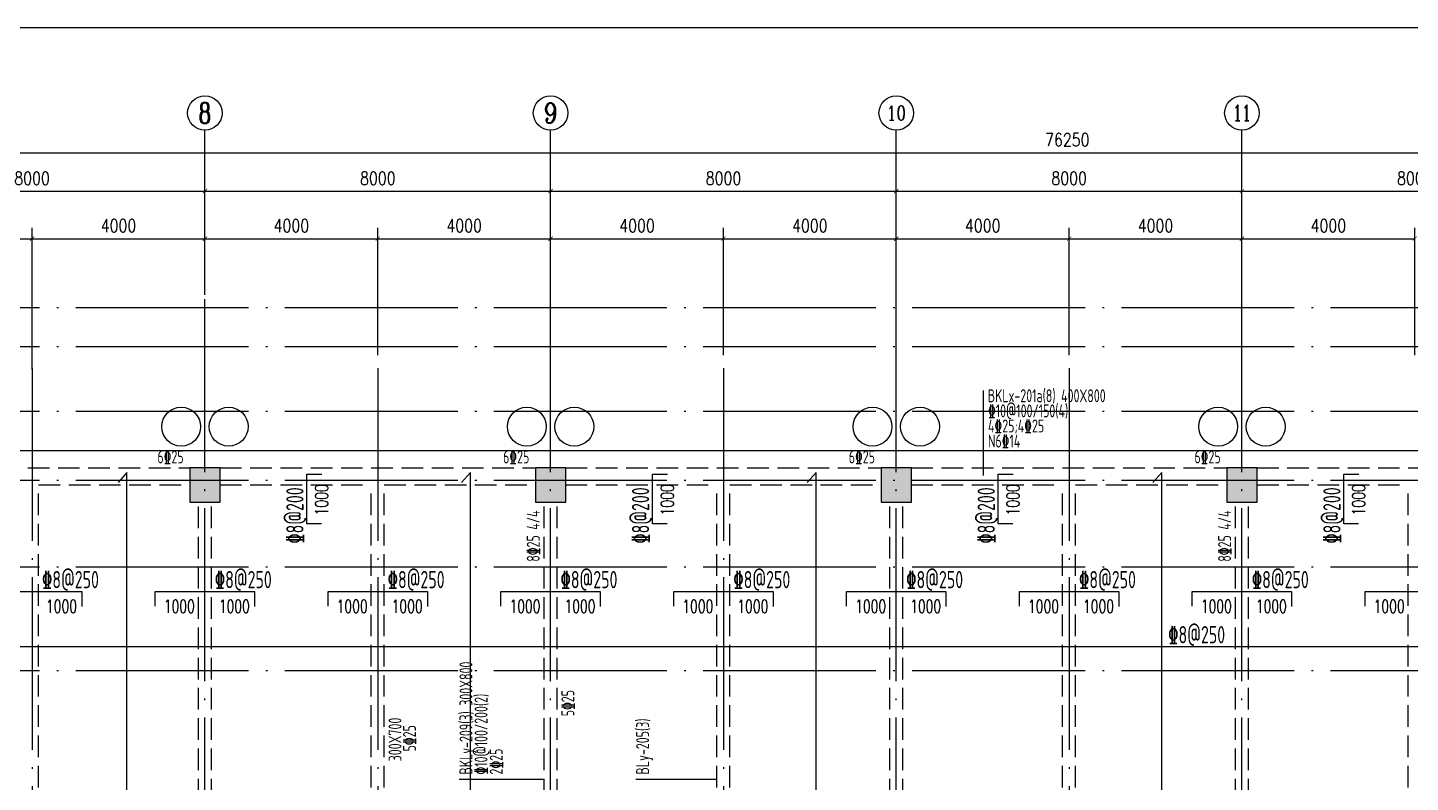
# Model space of a CAD drawing. Header units: millimetres. Extents: x 2998490 to 15040601, y 444546 to 7822218.
# Drawn here: x 14393503 to 14425503, y 7678541 to 7696014 of the extents above; entities that cross this region are included whole.
import ezdxf
from ezdxf.enums import TextEntityAlignment as Align

# ---------------------------------------------------------------- set-up
doc = ezdxf.new("R2010")
doc.units = ezdxf.units.MM
doc.header["$LTSCALE"] = 2000
doc.linetypes.add('DASH', pattern=[0.35, 0.25, -0.1])
doc.linetypes.add('DOTE', pattern=[2.42, 2, -0.2, 0.02, -0.2])
for name, color, linetype in [('3-AXIS', 3, 'Continuous'), ('3-AXIS_TEXT', 7, 'Continuous'), ('3-ban', 84, 'Continuous'), ('3-ban-rein', 1, 'Continuous'), ('3-ban-TEXT', 7, 'Continuous'), ('3-COLUMN-UP', 2, 'Continuous'), ('3-dote', 43, 'DOTE'), ('3-HATCH', 8, 'Continuous'), ('3-liang-rein-X', 54, 'Continuous'), ('3-liang-rein-Y', 130, 'Continuous'), ('3-liang-R截面-X', 50, 'Continuous'), ('3-liang-R截面-Y', 70, 'Continuous'), ('3-liang-s-1', 44, 'Continuous'), ('3-liang-xu', 120, 'DASH'), ('3-装饰线脚', 7, 'Continuous'), ('AXIS', 3, 'Continuous'), ('AXIS_TEXT', 7, 'Continuous'), ('图框', 7, 'Continuous')]:
    doc.layers.add(name, color=color, linetype=linetype)
doc.layers.add('3-零部件', color=73, linetype='Continuous', lineweight=5)
doc.styles.add('_TCH_AXIS', font='COMPLEX', dxfattribs={"bigfont": 'GBCBIG'})
doc.styles.add('COMPLEX', font='COMPLEX')
doc.styles.add('DIM_FONT', font='SIMPLEX', dxfattribs={"width": 0.8, "bigfont": 'HZTXT'})
doc.styles.add('TJ1', font='tj-romans1.shx', dxfattribs={"width": 0.8, "bigfont": 'tj-hztxt1.shx'})
doc.styles.add('TSSD_Rein', font='Tssdeng.shx', dxfattribs={"width": 0.7, "bigfont": 'hztxt.shx'})
doc.dimstyles.new('DIMN100', dxfattribs={"dimtxt": 300, "dimasz": 100, "dimexe": 250, "dimexo": 300, "dimgap": 150, "dimtad": 1, "dimdec": 0, "dimzin": 0, "dimdsep": 46, "dimtxsty": 'DIM_FONT', "dimblk": 'ARCHTICK', "dimcen": 0.09, "dimclrt": 7, "dimazin": 2, "dimtfac": 1, "dimtdec": 0, "dimtix": 1, "dimtmove": 2, "dimatfit": 3, "dimldrblk": 'ARCHTICK', "dimfxl": 0, "dimtolj": 1, "dimtzin": 0, "dimarcsym": 0})

# ---------------------------------------------------------------- blocks, each defined once
blk = doc.blocks.new('_ArchTick')
at = {"color": 0, "linetype": 'ByBlock', "const_width": 0.15}
blk.add_lwpolyline([(-0.5, -0.5), (0.5, 0.5)], dxfattribs=at)
blk = doc.blocks.new('*D55')
at = {"layer": 'AXIS', "color": 0, "lineweight": -2}
for p, q in [((14389606, 7691185), (14389606, 7692478)), ((14389606, 7692228), (14397606, 7692228)), ((14397606, 7691185), (14397606, 7692478))]:
    blk.add_line(p, q, dxfattribs=at)
at = {"layer": 'Defpoints', "color": 0}
for p in [(14397606, 7692228), (14389606, 7690885), (14397606, 7690885)]:
    blk.add_point(p, dxfattribs=at)
at = {"layer": 'AXIS', "color": 0, "lineweight": -2, "xscale": 100, "yscale": 100, "zscale": 100, "rotation": 180}
blk.add_blockref('_ArchTick', (14389606, 7692228), dxfattribs=at)
at = {"layer": 'AXIS', "color": 0, "lineweight": -2, "xscale": 100, "yscale": 100, "zscale": 100}
blk.add_blockref('_ArchTick', (14397606, 7692228), dxfattribs=at)
at = {"layer": 'AXIS', "color": 7, "insert": (14393606, 7692528), "char_height": 300, "attachment_point": 5, "style": 'DIM_FONT'}
blk.add_mtext('\\A1;8000', dxfattribs=at)
blk = doc.blocks.new('*D56')
at = {"layer": 'AXIS', "color": 0, "lineweight": -2}
for p, q in [((14397606, 7691185), (14397606, 7692478)), ((14397606, 7692228), (14405606, 7692228)), ((14405606, 7691185), (14405606, 7692478))]:
    blk.add_line(p, q, dxfattribs=at)
at = {"layer": 'Defpoints', "color": 0}
for p in [(14405606, 7692228), (14397606, 7690885), (14405606, 7690885)]:
    blk.add_point(p, dxfattribs=at)
at = {"layer": 'AXIS', "color": 0, "lineweight": -2, "xscale": 100, "yscale": 100, "zscale": 100, "rotation": 180}
blk.add_blockref('_ArchTick', (14397606, 7692228), dxfattribs=at)
at = {"layer": 'AXIS', "color": 0, "lineweight": -2, "xscale": 100, "yscale": 100, "zscale": 100}
blk.add_blockref('_ArchTick', (14405606, 7692228), dxfattribs=at)
at = {"layer": 'AXIS', "color": 7, "insert": (14401606, 7692528), "char_height": 300, "attachment_point": 5, "style": 'DIM_FONT'}
blk.add_mtext('\\A1;8000', dxfattribs=at)
blk = doc.blocks.new('*D57')
at = {"layer": 'AXIS', "color": 0, "lineweight": -2}
for p, q in [((14405606, 7691185), (14405606, 7692478)), ((14405606, 7692228), (14413606, 7692228)), ((14413606, 7691185), (14413606, 7692478))]:
    blk.add_line(p, q, dxfattribs=at)
at = {"layer": 'Defpoints', "color": 0}
for p in [(14413606, 7692228), (14405606, 7690885), (14413606, 7690885)]:
    blk.add_point(p, dxfattribs=at)
at = {"layer": 'AXIS', "color": 0, "lineweight": -2, "xscale": 100, "yscale": 100, "zscale": 100, "rotation": 180}
blk.add_blockref('_ArchTick', (14405606, 7692228), dxfattribs=at)
at = {"layer": 'AXIS', "color": 0, "lineweight": -2, "xscale": 100, "yscale": 100, "zscale": 100}
blk.add_blockref('_ArchTick', (14413606, 7692228), dxfattribs=at)
at = {"layer": 'AXIS', "color": 7, "insert": (14409606, 7692528), "char_height": 300, "attachment_point": 5, "style": 'DIM_FONT'}
blk.add_mtext('\\A1;8000', dxfattribs=at)
blk = doc.blocks.new('*D58')
at = {"layer": 'AXIS', "color": 0, "lineweight": -2}
for p, q in [((14413606, 7691185), (14413606, 7692478)), ((14413606, 7692228), (14421606, 7692228)), ((14421606, 7691185), (14421606, 7692478))]:
    blk.add_line(p, q, dxfattribs=at)
at = {"layer": 'Defpoints', "color": 0}
for p in [(14421606, 7692228), (14413606, 7690885), (14421606, 7690885)]:
    blk.add_point(p, dxfattribs=at)
at = {"layer": 'AXIS', "color": 0, "lineweight": -2, "xscale": 100, "yscale": 100, "zscale": 100, "rotation": 180}
blk.add_blockref('_ArchTick', (14413606, 7692228), dxfattribs=at)
at = {"layer": 'AXIS', "color": 0, "lineweight": -2, "xscale": 100, "yscale": 100, "zscale": 100}
blk.add_blockref('_ArchTick', (14421606, 7692228), dxfattribs=at)
at = {"layer": 'AXIS', "color": 7, "insert": (14417606, 7692528), "char_height": 300, "attachment_point": 5, "style": 'DIM_FONT'}
blk.add_mtext('\\A1;8000', dxfattribs=at)
blk = doc.blocks.new('*D59')
at = {"layer": 'AXIS', "color": 0, "lineweight": -2}
for p, q in [((14421606, 7691185), (14421606, 7692478)), ((14421606, 7692228), (14429606, 7692228)), ((14429606, 7691185), (14429606, 7692478))]:
    blk.add_line(p, q, dxfattribs=at)
at = {"layer": 'Defpoints', "color": 0}
for p in [(14429606, 7692228), (14421606, 7690885), (14429606, 7690885)]:
    blk.add_point(p, dxfattribs=at)
at = {"layer": 'AXIS', "color": 0, "lineweight": -2, "xscale": 100, "yscale": 100, "zscale": 100, "rotation": 180}
blk.add_blockref('_ArchTick', (14421606, 7692228), dxfattribs=at)
at = {"layer": 'AXIS', "color": 0, "lineweight": -2, "xscale": 100, "yscale": 100, "zscale": 100}
blk.add_blockref('_ArchTick', (14429606, 7692228), dxfattribs=at)
at = {"layer": 'AXIS', "color": 7, "insert": (14425606, 7692528), "char_height": 300, "attachment_point": 5, "style": 'DIM_FONT'}
blk.add_mtext('\\A1;8000', dxfattribs=at)
blk = doc.blocks.new('*D63')
at = {"layer": 'AXIS', "color": 0, "lineweight": -2}
for p, q in [((14375606, 7691185), (14375606, 7693368)), ((14451856, 7691185), (14451856, 7693368)), ((14375606, 7693118), (14451856, 7693118))]:
    blk.add_line(p, q, dxfattribs=at)
at = {"layer": 'Defpoints', "color": 0}
for p in [(14451856, 7693118), (14375606, 7690885), (14451856, 7690885)]:
    blk.add_point(p, dxfattribs=at)
at = {"layer": 'AXIS', "color": 0, "lineweight": -2, "xscale": 100, "yscale": 100, "zscale": 100, "rotation": 180}
blk.add_blockref('_ArchTick', (14375606, 7693118), dxfattribs=at)
at = {"layer": 'AXIS', "color": 0, "lineweight": -2, "xscale": 100, "yscale": 100, "zscale": 100}
blk.add_blockref('_ArchTick', (14451856, 7693118), dxfattribs=at)
at = {"layer": 'AXIS', "color": 7, "insert": (14417563, 7693418), "char_height": 300, "attachment_point": 5, "style": 'DIM_FONT'}
blk.add_mtext('\\A1;76250', dxfattribs=at)
blk = doc.blocks.new('_AXISO')
blk.add_circle((0, 0), 0.5)
at = {"layer": '3-AXIS_TEXT', "style": 'COMPLEX', "width": 1.041667}
blk.add_attdef('A', text='', height=0.56, dxfattribs=at).set_placement((-0.25, -0.28), (0.25, -0.28), align=Align.FIT)
blk = doc.blocks.new('*D1252')
at = {"layer": '3-零部件', "color": 0, "lineweight": -2}
for p, q in [((14389606, 7688096), (14389606, 7691378)), ((14393606, 7688096), (14393606, 7691378)), ((14389606, 7691128), (14393606, 7691128))]:
    blk.add_line(p, q, dxfattribs=at)
at = {"layer": 'Defpoints', "color": 0}
for p in [(14393606, 7691128), (14389606, 7687796), (14393606, 7687796)]:
    blk.add_point(p, dxfattribs=at)
at = {"layer": '3-零部件', "color": 0, "lineweight": -2, "xscale": 100, "yscale": 100, "zscale": 100, "rotation": 180}
blk.add_blockref('_ArchTick', (14389606, 7691128), dxfattribs=at)
at = {"layer": '3-零部件', "color": 0, "lineweight": -2, "xscale": 100, "yscale": 100, "zscale": 100}
blk.add_blockref('_ArchTick', (14393606, 7691128), dxfattribs=at)
at = {"layer": '3-零部件', "color": 7, "insert": (14391606, 7691428), "char_height": 300, "attachment_point": 5, "style": 'DIM_FONT'}
blk.add_mtext('\\A1;4000', dxfattribs=at)
blk = doc.blocks.new('*D1253')
at = {"layer": '3-零部件', "color": 0, "lineweight": -2}
for p, q in [((14393606, 7688096), (14393606, 7691378)), ((14397606, 7689826), (14397606, 7691378)), ((14393606, 7691128), (14397606, 7691128))]:
    blk.add_line(p, q, dxfattribs=at)
at = {"layer": 'Defpoints', "color": 0}
for p in [(14397606, 7691128), (14397606, 7689526), (14393606, 7687796)]:
    blk.add_point(p, dxfattribs=at)
at = {"layer": '3-零部件', "color": 0, "lineweight": -2, "xscale": 100, "yscale": 100, "zscale": 100, "rotation": 180}
blk.add_blockref('_ArchTick', (14393606, 7691128), dxfattribs=at)
at = {"layer": '3-零部件', "color": 0, "lineweight": -2, "xscale": 100, "yscale": 100, "zscale": 100}
blk.add_blockref('_ArchTick', (14397606, 7691128), dxfattribs=at)
at = {"layer": '3-零部件', "color": 7, "insert": (14395606, 7691428), "char_height": 300, "attachment_point": 5, "style": 'DIM_FONT'}
blk.add_mtext('\\A1;4000', dxfattribs=at)
blk = doc.blocks.new('*D1254')
at = {"layer": '3-零部件', "color": 0, "lineweight": -2}
for p, q in [((14397606, 7689826), (14397606, 7691378)), ((14401606, 7688434), (14401606, 7691378)), ((14397606, 7691128), (14401606, 7691128))]:
    blk.add_line(p, q, dxfattribs=at)
at = {"layer": 'Defpoints', "color": 0}
for p in [(14401606, 7691128), (14397606, 7689526), (14401606, 7688134)]:
    blk.add_point(p, dxfattribs=at)
at = {"layer": '3-零部件', "color": 0, "lineweight": -2, "xscale": 100, "yscale": 100, "zscale": 100, "rotation": 180}
blk.add_blockref('_ArchTick', (14397606, 7691128), dxfattribs=at)
at = {"layer": '3-零部件', "color": 0, "lineweight": -2, "xscale": 100, "yscale": 100, "zscale": 100}
blk.add_blockref('_ArchTick', (14401606, 7691128), dxfattribs=at)
at = {"layer": '3-零部件', "color": 7, "insert": (14399606, 7691428), "char_height": 300, "attachment_point": 5, "style": 'DIM_FONT'}
blk.add_mtext('\\A1;4000', dxfattribs=at)
blk = doc.blocks.new('*D1255')
at = {"layer": '3-零部件', "color": 0, "lineweight": -2}
for p, q in [((14401606, 7688434), (14401606, 7691378)), ((14405606, 7688926), (14405606, 7691378)), ((14401606, 7691128), (14405606, 7691128))]:
    blk.add_line(p, q, dxfattribs=at)
at = {"layer": 'Defpoints', "color": 0}
for p in [(14405606, 7691128), (14405606, 7688626), (14401606, 7688134)]:
    blk.add_point(p, dxfattribs=at)
at = {"layer": '3-零部件', "color": 0, "lineweight": -2, "xscale": 100, "yscale": 100, "zscale": 100, "rotation": 180}
blk.add_blockref('_ArchTick', (14401606, 7691128), dxfattribs=at)
at = {"layer": '3-零部件', "color": 0, "lineweight": -2, "xscale": 100, "yscale": 100, "zscale": 100}
blk.add_blockref('_ArchTick', (14405606, 7691128), dxfattribs=at)
at = {"layer": '3-零部件', "color": 7, "insert": (14403606, 7691428), "char_height": 300, "attachment_point": 5, "style": 'DIM_FONT'}
blk.add_mtext('\\A1;4000', dxfattribs=at)
blk = doc.blocks.new('*D1256')
at = {"layer": '3-零部件', "color": 0, "lineweight": -2}
for p, q in [((14405606, 7688926), (14405606, 7691378)), ((14409606, 7688434), (14409606, 7691378)), ((14405606, 7691128), (14409606, 7691128))]:
    blk.add_line(p, q, dxfattribs=at)
at = {"layer": 'Defpoints', "color": 0}
for p in [(14409606, 7691128), (14405606, 7688626), (14409606, 7688134)]:
    blk.add_point(p, dxfattribs=at)
at = {"layer": '3-零部件', "color": 0, "lineweight": -2, "xscale": 100, "yscale": 100, "zscale": 100, "rotation": 180}
blk.add_blockref('_ArchTick', (14405606, 7691128), dxfattribs=at)
at = {"layer": '3-零部件', "color": 0, "lineweight": -2, "xscale": 100, "yscale": 100, "zscale": 100}
blk.add_blockref('_ArchTick', (14409606, 7691128), dxfattribs=at)
at = {"layer": '3-零部件', "color": 7, "insert": (14407606, 7691428), "char_height": 300, "attachment_point": 5, "style": 'DIM_FONT'}
blk.add_mtext('\\A1;4000', dxfattribs=at)
blk = doc.blocks.new('*D1257')
at = {"layer": '3-零部件', "color": 0, "lineweight": -2}
for p, q in [((14409606, 7688434), (14409606, 7691378)), ((14413606, 7688926), (14413606, 7691378)), ((14409606, 7691128), (14413606, 7691128))]:
    blk.add_line(p, q, dxfattribs=at)
at = {"layer": 'Defpoints', "color": 0}
for p in [(14413606, 7691128), (14413606, 7688626), (14409606, 7688134)]:
    blk.add_point(p, dxfattribs=at)
at = {"layer": '3-零部件', "color": 0, "lineweight": -2, "xscale": 100, "yscale": 100, "zscale": 100, "rotation": 180}
blk.add_blockref('_ArchTick', (14409606, 7691128), dxfattribs=at)
at = {"layer": '3-零部件', "color": 0, "lineweight": -2, "xscale": 100, "yscale": 100, "zscale": 100}
blk.add_blockref('_ArchTick', (14413606, 7691128), dxfattribs=at)
at = {"layer": '3-零部件', "color": 7, "insert": (14411606, 7691428), "char_height": 300, "attachment_point": 5, "style": 'DIM_FONT'}
blk.add_mtext('\\A1;4000', dxfattribs=at)
blk = doc.blocks.new('*D1242')
at = {"layer": '3-零部件', "color": 0, "lineweight": -2}
for p, q in [((14413606, 7688926), (14413606, 7691378)), ((14417606, 7688434), (14417606, 7691378)), ((14413606, 7691128), (14417606, 7691128))]:
    blk.add_line(p, q, dxfattribs=at)
at = {"layer": 'Defpoints', "color": 0}
for p in [(14417606, 7691128), (14413606, 7688626), (14417606, 7688134)]:
    blk.add_point(p, dxfattribs=at)
at = {"layer": '3-零部件', "color": 0, "lineweight": -2, "xscale": 100, "yscale": 100, "zscale": 100, "rotation": 180}
blk.add_blockref('_ArchTick', (14413606, 7691128), dxfattribs=at)
at = {"layer": '3-零部件', "color": 0, "lineweight": -2, "xscale": 100, "yscale": 100, "zscale": 100}
blk.add_blockref('_ArchTick', (14417606, 7691128), dxfattribs=at)
at = {"layer": '3-零部件', "color": 7, "insert": (14415606, 7691428), "char_height": 300, "attachment_point": 5, "style": 'DIM_FONT'}
blk.add_mtext('\\A1;4000', dxfattribs=at)
blk = doc.blocks.new('*D1243')
at = {"layer": '3-零部件', "color": 0, "lineweight": -2}
for p, q in [((14417606, 7688434), (14417606, 7691378)), ((14421606, 7688926), (14421606, 7691378)), ((14417606, 7691128), (14421606, 7691128))]:
    blk.add_line(p, q, dxfattribs=at)
at = {"layer": 'Defpoints', "color": 0}
for p in [(14421606, 7691128), (14421606, 7688626), (14417606, 7688134)]:
    blk.add_point(p, dxfattribs=at)
at = {"layer": '3-零部件', "color": 0, "lineweight": -2, "xscale": 100, "yscale": 100, "zscale": 100, "rotation": 180}
blk.add_blockref('_ArchTick', (14417606, 7691128), dxfattribs=at)
at = {"layer": '3-零部件', "color": 0, "lineweight": -2, "xscale": 100, "yscale": 100, "zscale": 100}
blk.add_blockref('_ArchTick', (14421606, 7691128), dxfattribs=at)
at = {"layer": '3-零部件', "color": 7, "insert": (14419606, 7691428), "char_height": 300, "attachment_point": 5, "style": 'DIM_FONT'}
blk.add_mtext('\\A1;4000', dxfattribs=at)
blk = doc.blocks.new('*D1244')
at = {"layer": '3-零部件', "color": 0, "lineweight": -2}
for p, q in [((14421606, 7688926), (14421606, 7691378)), ((14425606, 7688434), (14425606, 7691378)), ((14421606, 7691128), (14425606, 7691128))]:
    blk.add_line(p, q, dxfattribs=at)
at = {"layer": 'Defpoints', "color": 0}
for p in [(14425606, 7691128), (14421606, 7688626), (14425606, 7688134)]:
    blk.add_point(p, dxfattribs=at)
at = {"layer": '3-零部件', "color": 0, "lineweight": -2, "xscale": 100, "yscale": 100, "zscale": 100, "rotation": 180}
blk.add_blockref('_ArchTick', (14421606, 7691128), dxfattribs=at)
at = {"layer": '3-零部件', "color": 0, "lineweight": -2, "xscale": 100, "yscale": 100, "zscale": 100}
blk.add_blockref('_ArchTick', (14425606, 7691128), dxfattribs=at)
at = {"layer": '3-零部件', "color": 7, "insert": (14423606, 7691428), "char_height": 300, "attachment_point": 5, "style": 'DIM_FONT'}
blk.add_mtext('\\A1;4000', dxfattribs=at)

msp = doc.modelspace()

# ---------------------------------------------------------------- hatches: boundary and pattern name
at = {"layer": '3-HATCH'}
for points in [[(14397255.5, 7685026), (14397955.5, 7685026), (14397955.5, 7685826), (14397255.5, 7685826)], [(14405255.5, 7685026), (14405955.5, 7685026), (14405955.5, 7685826), (14405255.5, 7685826)], [(14413255.5, 7685026), (14413955.5, 7685026), (14413955.5, 7685826), (14413255.5, 7685826)], [(14421255.5, 7685026), (14421955.5, 7685026), (14421955.5, 7685826), (14421255.5, 7685826)]]:
    msp.add_hatch(color=256, dxfattribs=at).paths.add_polyline_path(points)

# ---------------------------------------------------------------- linework, layer by layer
at = {"layer": '3-AXIS', "color": 15, "linetype": 'DOTE'}
for p, q in [((14397605.6, 7661526), (14397605.6, 7690806.1)), ((14405605.6, 7661526), (14405605.6, 7690806.1)), ((14413605.6, 7661526), (14413605.6, 7690806.1)), ((14421605.6, 7661526), (14421605.6, 7690806.1)), ((14451855.6, 7689526), (14370566.4, 7689526)), ((14451855.6, 7688626), (14370566.4, 7688626)), ((14451855.6, 7687126), (14370566.4, 7687126)), ((14451855.6, 7685526), (14370566.4, 7685526)), ((14451855.6, 7683526), (14370566.4, 7683526)), ((14451855.6, 7681126), (14370566.4, 7681126))]:
    msp.add_line(p, q, dxfattribs=at)
at = {"layer": '3-ban-rein'}
for points in [[(14395606.4, 7675642.1), (14395799.8, 7675368.5), (14395799.8, 7685716.3), (14395596.7, 7685487)], [(14400302.9, 7684526), (14399965, 7684526), (14399965, 7685676), (14400311, 7685676)], [(14403556.4, 7675642.1), (14403749.8, 7675368.5), (14403749.8, 7685716.3), (14403546.7, 7685487)], [(14408302.9, 7684526), (14407965, 7684526), (14407965, 7685676), (14408311, 7685676)], [(14411556.4, 7675642.1), (14411749.8, 7675368.5), (14411749.8, 7685716.3), (14411546.7, 7685487)], [(14416302.9, 7684526), (14415965, 7684526), (14415965, 7685676), (14416311, 7685676)], [(14419556.4, 7675642.1), (14419749.8, 7675368.5), (14419749.8, 7685716.3), (14419546.7, 7685487)], [(14424302.9, 7684526), (14423965, 7684526), (14423965, 7685676), (14424311, 7685676)], [(14392455.5, 7682620.3), (14392455.5, 7682958.3), (14394755.5, 7682958.3), (14394755.5, 7682612.2)], [(14396455.5, 7682620.3), (14396455.5, 7682958.3), (14398755.5, 7682958.3), (14398755.5, 7682612.2)], [(14400455.5, 7682620.3), (14400455.5, 7682958.3), (14402755.5, 7682958.3), (14402755.5, 7682612.2)], [(14404455.5, 7682620.3), (14404455.5, 7682958.3), (14406755.5, 7682958.3), (14406755.5, 7682612.2)], [(14408455.5, 7682620.3), (14408455.5, 7682958.3), (14410755.5, 7682958.3), (14410755.5, 7682612.2)], [(14412455.5, 7682620.3), (14412455.5, 7682958.3), (14414755.5, 7682958.3), (14414755.5, 7682612.2)], [(14416455.5, 7682620.3), (14416455.5, 7682958.3), (14418755.5, 7682958.3), (14418755.5, 7682612.2)], [(14420455.5, 7682620.3), (14420455.5, 7682958.3), (14422755.5, 7682958.3), (14422755.5, 7682612.2)], [(14424455.5, 7682620.3), (14424455.5, 7682958.3), (14426755.5, 7682958.3), (14426755.5, 7682612.2)], [(14389461.7, 7681344.8), (14389461.7, 7681682.8), (14452052.8, 7681682.8), (14452052.8, 7681336.8)]]:
    msp.add_lwpolyline(points, dxfattribs=at)
at = {"layer": '3-COLUMN-UP'}
for points in [[(14397255.5, 7685026), (14397955.5, 7685026), (14397955.5, 7685826), (14397255.5, 7685826)], [(14397255.5, 7685026), (14397955.5, 7685026), (14397955.5, 7685826), (14397255.5, 7685826)], [(14405255.5, 7685026), (14405955.5, 7685026), (14405955.5, 7685826), (14405255.5, 7685826)], [(14405255.5, 7685026), (14405955.5, 7685026), (14405955.5, 7685826), (14405255.5, 7685826)], [(14413255.5, 7685026), (14413955.5, 7685026), (14413955.5, 7685826), (14413255.5, 7685826)], [(14413255.5, 7685026), (14413955.5, 7685026), (14413955.5, 7685826), (14413255.5, 7685826)], [(14421255.5, 7685026), (14421955.5, 7685026), (14421955.5, 7685826), (14421255.5, 7685826)], [(14421255.5, 7685026), (14421955.5, 7685026), (14421955.5, 7685826), (14421255.5, 7685826)]]:
    msp.add_lwpolyline(points, close=True, dxfattribs=at)
at = {"layer": '3-dote'}
for p, q in [((14393605.6, 7688134), (14393605.6, 7659952.3)), ((14401605.6, 7688134), (14401605.6, 7659952.3)), ((14409605.6, 7688134), (14409605.6, 7659952.3)), ((14417605.6, 7688134), (14417605.6, 7659952.3))]:
    msp.add_line(p, q, dxfattribs=at)
at = {"layer": '3-liang-R截面-X'}
msp.add_line((14415615.4, 7687609.5), (14415615.4, 7685647.1), dxfattribs=at)
at = {"layer": '3-liang-R截面-Y'}
for p, q in [((14403487.1, 7678618.2), (14405455.6, 7678618.2)), ((14407575.6, 7678618.2), (14409455.6, 7678618.2))]:
    msp.add_line(p, q, dxfattribs=at)
at = {"layer": '3-liang-s-1'}
msp.add_lwpolyline([(14378905.6, 7662826), (14378905.6, 7671226), (14377705.6, 7671226), (14377705.6, 7677799.5), (14374505.8, 7680999.3), (14374505.8, 7686052.7), (14378079.1, 7689626), (14383132.5, 7689626), (14386705.8, 7686052.7), (14386706.8, 7684226), (14388905.6, 7684226), (14388905.6, 7686226), (14452555.6, 7686226), (14452555.6, 7684376), (14452155.6, 7684376)], dxfattribs=at)
at = {"layer": '3-liang-xu'}
for p, q in [((14390005.5, 7685826), (14397255.5, 7685826)), ((14397955.5, 7685826), (14405255.5, 7685826)), ((14405955.5, 7685826), (14413255.5, 7685826)), ((14413955.5, 7685826), (14421255.5, 7685826)), ((14421955.5, 7685826), (14429255.5, 7685826)), ((14393755.5, 7675626), (14393755.5, 7685426)), ((14393755.5, 7685426), (14397255.5, 7685426)), ((14397955.5, 7685426), (14401455.5, 7685426)), ((14401455.5, 7675626), (14401455.5, 7685426)), ((14401755.5, 7675626), (14401755.5, 7685426)), ((14401755.5, 7685426), (14405255.5, 7685426)), ((14405955.5, 7685426), (14409455.5, 7685426)), ((14409455.5, 7675626), (14409455.5, 7685426)), ((14409755.5, 7675626), (14409755.5, 7685426)), ((14409755.5, 7685426), (14413255.5, 7685426)), ((14413955.5, 7685426), (14417455.5, 7685426)), ((14417455.5, 7675626), (14417455.5, 7685426)), ((14417755.5, 7675626), (14417755.5, 7685426)), ((14417755.5, 7685426), (14421255.5, 7685426)), ((14421955.5, 7685426), (14425455.5, 7685426)), ((14425455.5, 7675626), (14425455.5, 7685426)), ((14397455.5, 7676026), (14397455.5, 7685026)), ((14397755.5, 7676026), (14397755.5, 7685026)), ((14405455.5, 7676026), (14405455.5, 7685026)), ((14405755.5, 7676026), (14405755.5, 7685026)), ((14413455.5, 7676026), (14413455.5, 7685026)), ((14413755.5, 7676026), (14413755.5, 7685026)), ((14421455.5, 7676026), (14421455.5, 7685026)), ((14421755.5, 7676026), (14421755.5, 7685026))]:
    msp.add_line(p, q, dxfattribs=at)
at = {"layer": '3-装饰线脚'}
for centre in [(14397055.6, 7686776), (14398155.6, 7686776), (14405055.6, 7686776), (14406155.6, 7686776), (14413055.6, 7686776), (14414155.6, 7686776), (14421055.6, 7686776), (14422155.6, 7686776)]:
    msp.add_circle(centre, 450, dxfattribs=at)
at = {"layer": 'AXIS'}
for p, q in [((14397605.6, 7690885.5), (14397605.6, 7693637.5)), ((14405605.6, 7690885.5), (14405605.6, 7693637.5)), ((14413605.6, 7690885.5), (14413605.6, 7693637.5)), ((14421605.6, 7690885.5), (14421605.6, 7693637.5))]:
    msp.add_line(p, q, dxfattribs=at)
at = {"layer": '图框'}
msp.add_line((14364028.6, 7696013.6), (14471428.6, 7696013.6), dxfattribs=at)

# ---------------------------------------------------------------- block references
at = {"layer": 'AXIS'}
ref = msp.add_blockref('_AXISO', (14397605.6, 7694037.5), dxfattribs=dict(at, xscale=800, yscale=800, zscale=800))
ref.add_attrib('A', '8', dxfattribs={"layer": 'AXIS_TEXT', "height": 465.9, "style": '_TCH_AXIS'}).set_placement((14397450.2, 7693804.6), (14397760.9, 7693804.6), align=Align.FIT)
ref = msp.add_blockref('_AXISO', (14405605.6, 7694037.5), dxfattribs=dict(at, xscale=800, yscale=800, zscale=800))
ref.add_attrib('A', '9', dxfattribs={"layer": 'AXIS_TEXT', "height": 465.9, "style": '_TCH_AXIS'}).set_placement((14405450.2, 7693804.6), (14405760.9, 7693804.6), align=Align.FIT)
ref = msp.add_blockref('_AXISO', (14413605.6, 7694037.5), dxfattribs=dict(at, xscale=800, yscale=800, zscale=800))
ref.add_attrib('A', '10', dxfattribs={"layer": 'AXIS_TEXT', "height": 328.45, "style": '_TCH_AXIS'}).set_placement((14413378.8, 7693873.3), (14413832.3, 7693873.3), align=Align.FIT)
ref = msp.add_blockref('_AXISO', (14421605.6, 7694037.5), dxfattribs=dict(at, xscale=800, yscale=800, zscale=800))
ref.add_attrib('A', '11', dxfattribs={"layer": 'AXIS_TEXT', "height": 368.76, "style": '_TCH_AXIS'}).set_placement((14421394.8, 7693853.1), (14421816.3, 7693853.1), align=Align.FIT)

# ---------------------------------------------------------------- texts
at = {"layer": '3-ban', "style": 'TSSD_Rein', "width": 0.7}
for s, rotation, p in [('%%1328@200', 89.99419, (14399887.9, 7684064.8, -5065)), ('%%1328@200', 89.99419, (14407887.9, 7684064.8, -5065)), ('%%1328@200', 89.99419, (14415887.9, 7684064.8, -5065)), ('%%1328@200', 89.99419, (14423887.9, 7684064.8, -5065)), ('%%1328@250', 359.99419, (14393834.1, 7683035.3, -5065)), ('%%1328@250', 359.99419, (14397834.1, 7683035.3, -5065)), ('%%1328@250', 359.99419, (14401834.1, 7683035.3, -5065)), ('%%1328@250', 359.99419, (14405834.1, 7683035.3, -5065)), ('%%1328@250', 359.99419, (14409834.1, 7683035.3, -5065)), ('%%1328@250', 359.99419, (14413834.1, 7683035.3, -5065)), ('%%1328@250', 359.99419, (14417834.1, 7683035.3, -5065)), ('%%1328@250', 359.99419, (14421834.1, 7683035.3, -5065)), ('%%1328@250', 359.99419, (14419897.8, 7681759.9, -5065))]:
    msp.add_text(s, height=400, rotation=rotation, dxfattribs=at).set_placement(p)
at = {"layer": '3-ban-TEXT', "style": 'TJ1', "width": 0.7}
for p in [(14400454.9, 7684722.9), (14408454.9, 7684722.9), (14416454.9, 7684722.9), (14424454.9, 7684722.9)]:
    msp.add_text('1000', height=300, rotation=90, dxfattribs=at).set_placement(p)
for p in [(14393925.4, 7682468.4), (14396652.4, 7682468.4), (14397925.4, 7682468.4), (14400652.4, 7682468.4), (14401925.4, 7682468.4), (14404652.4, 7682468.4), (14405925.4, 7682468.4), (14408652.4, 7682468.4), (14409925.4, 7682468.4), (14412652.4, 7682468.4), (14413925.4, 7682468.4), (14416652.4, 7682468.4), (14417925.4, 7682468.4), (14420652.4, 7682468.4), (14421925.4, 7682468.4), (14424652.4, 7682468.4)]:
    msp.add_text('1000', height=300, dxfattribs=at).set_placement(p)
at = {"layer": '3-liang-rein-X', "style": 'TSSD_Rein', "width": 0.7}
for s, p in [('%%13210@100/150(4)', (14415728.2, 7686991.8)), ('4%%13225;4%%13225', (14415728.2, 7686641.8)), ('N6%%13214', (14415728.2, 7686291.8)), ('6%%13225', (14396505.6, 7685926)), ('6%%13225', (14404505.6, 7685926)), ('6%%13225', (14412505.6, 7685926)), ('6%%13225', (14420505.6, 7685926))]:
    msp.add_text(s, height=300, dxfattribs=at).set_placement(p)
at = {"layer": '3-liang-rein-Y', "style": 'TSSD_Rein', "width": 0.7}
for s, p in [('8%%13225 4/4', (14405354.4, 7683648.7)), ('8%%13225 4/4', (14421354.4, 7683648.7)), ('5%%13225', (14406155.6, 7680070.6)), ('%%13210@100/200(2)', (14404146.7, 7678722.4)), ('5%%13225', (14402490.4, 7679258.1)), ('2%%13225', (14404496.7, 7678722.4))]:
    msp.add_text(s, height=300, rotation=90, dxfattribs=at).set_placement(p)
at = {"layer": '3-liang-R截面-X', "style": 'TSSD_Rein', "width": 0.7}
msp.add_text('BKLx-201a(8) 400X800', height=300, dxfattribs=at).set_placement((14415723.4, 7687341.8))
at = {"layer": '3-liang-R截面-Y', "style": 'TSSD_Rein', "width": 0.7}
for s, p in [('BKLy-209(3) 300X800', (14403796.7, 7678722.4)), ('300X700', (14402155.6, 7679028.3)), ('BLy-205(3)', (14407885.3, 7678722.4))]:
    msp.add_text(s, height=300, rotation=90, dxfattribs=at).set_placement(p)

# ---------------------------------------------------------------- dimensions: what is measured, and where the dimension line sits
at = {"layer": '3-零部件'}
for base, p1, p2, picture, middle in [((14393605.6, 7691127.8), (14389605.6, 7687796), (14393605.6, 7687796), '*D1252', (14391605.6, 7691427.8)), ((14397605.6, 7691127.8), (14393605.6, 7687796), (14397605.6, 7689526), '*D1253', (14395605.6, 7691427.8)), ((14401605.6, 7691127.8), (14397605.6, 7689526), (14401605.6, 7688134), '*D1254', (14399605.6, 7691427.8)), ((14405605.6, 7691127.8), (14401605.6, 7688134), (14405605.6, 7688626), '*D1255', (14403605.6, 7691427.8)), ((14409605.6, 7691127.8), (14405605.6, 7688626), (14409605.6, 7688134), '*D1256', (14407605.6, 7691427.8)), ((14413605.6, 7691127.8), (14409605.6, 7688134), (14413605.6, 7688626), '*D1257', (14411605.6, 7691427.8)), ((14417605.6, 7691127.8), (14413605.6, 7688626), (14417605.6, 7688134), '*D1242', (14415605.6, 7691427.8)), ((14421605.6, 7691127.8), (14417605.6, 7688134), (14421605.6, 7688626), '*D1243', (14419605.6, 7691427.8)), ((14425605.6, 7691127.8), (14421605.6, 7688626), (14425605.6, 7688134), '*D1244', (14423605.6, 7691427.8))]:
    dim = msp.add_linear_dim(base=base, p1=p1, p2=p2, dimstyle='DIMN100', dxfattribs=at)
    dim.commit()
    dim.dimension.update_dxf_attribs({"geometry": picture, "text_midpoint": middle})
at = {"layer": 'AXIS'}
dim = msp.add_linear_dim(base=(14451855.6, 7693118), p1=(14375605.6, 7690885.5), p2=(14451855.6, 7690885.5), angle=360, dimstyle='DIMN100', dxfattribs=at)
dim.commit()
dim.dimension.update_dxf_attribs({"geometry": '*D63', "text_midpoint": (14417562.7, 7693418), "dimtype": 161})
for p1, p2, picture, middle in [((14389605.6, 7690885.5), (14397605.6, 7690885.5), '*D55', (14393605.6, 7692528.5)), ((14397605.6, 7690885.5), (14405605.6, 7690885.5), '*D56', (14401605.6, 7692528.5)), ((14405605.6, 7690885.5), (14413605.6, 7690885.5), '*D57', (14409605.6, 7692528.5)), ((14413605.6, 7690885.5), (14421605.6, 7690885.5), '*D58', (14417605.6, 7692528.5)), ((14421605.6, 7690885.5), (14429605.6, 7690885.5), '*D59', (14425605.6, 7692528.5))]:
    dim = msp.add_aligned_dim(p1=p1, p2=p2, distance=1343, dimstyle='DIMN100', dxfattribs=at)
    dim.commit()
    dim.dimension.update_dxf_attribs({"geometry": picture, "text_midpoint": middle})

doc.saveas('drawing.dxf')
